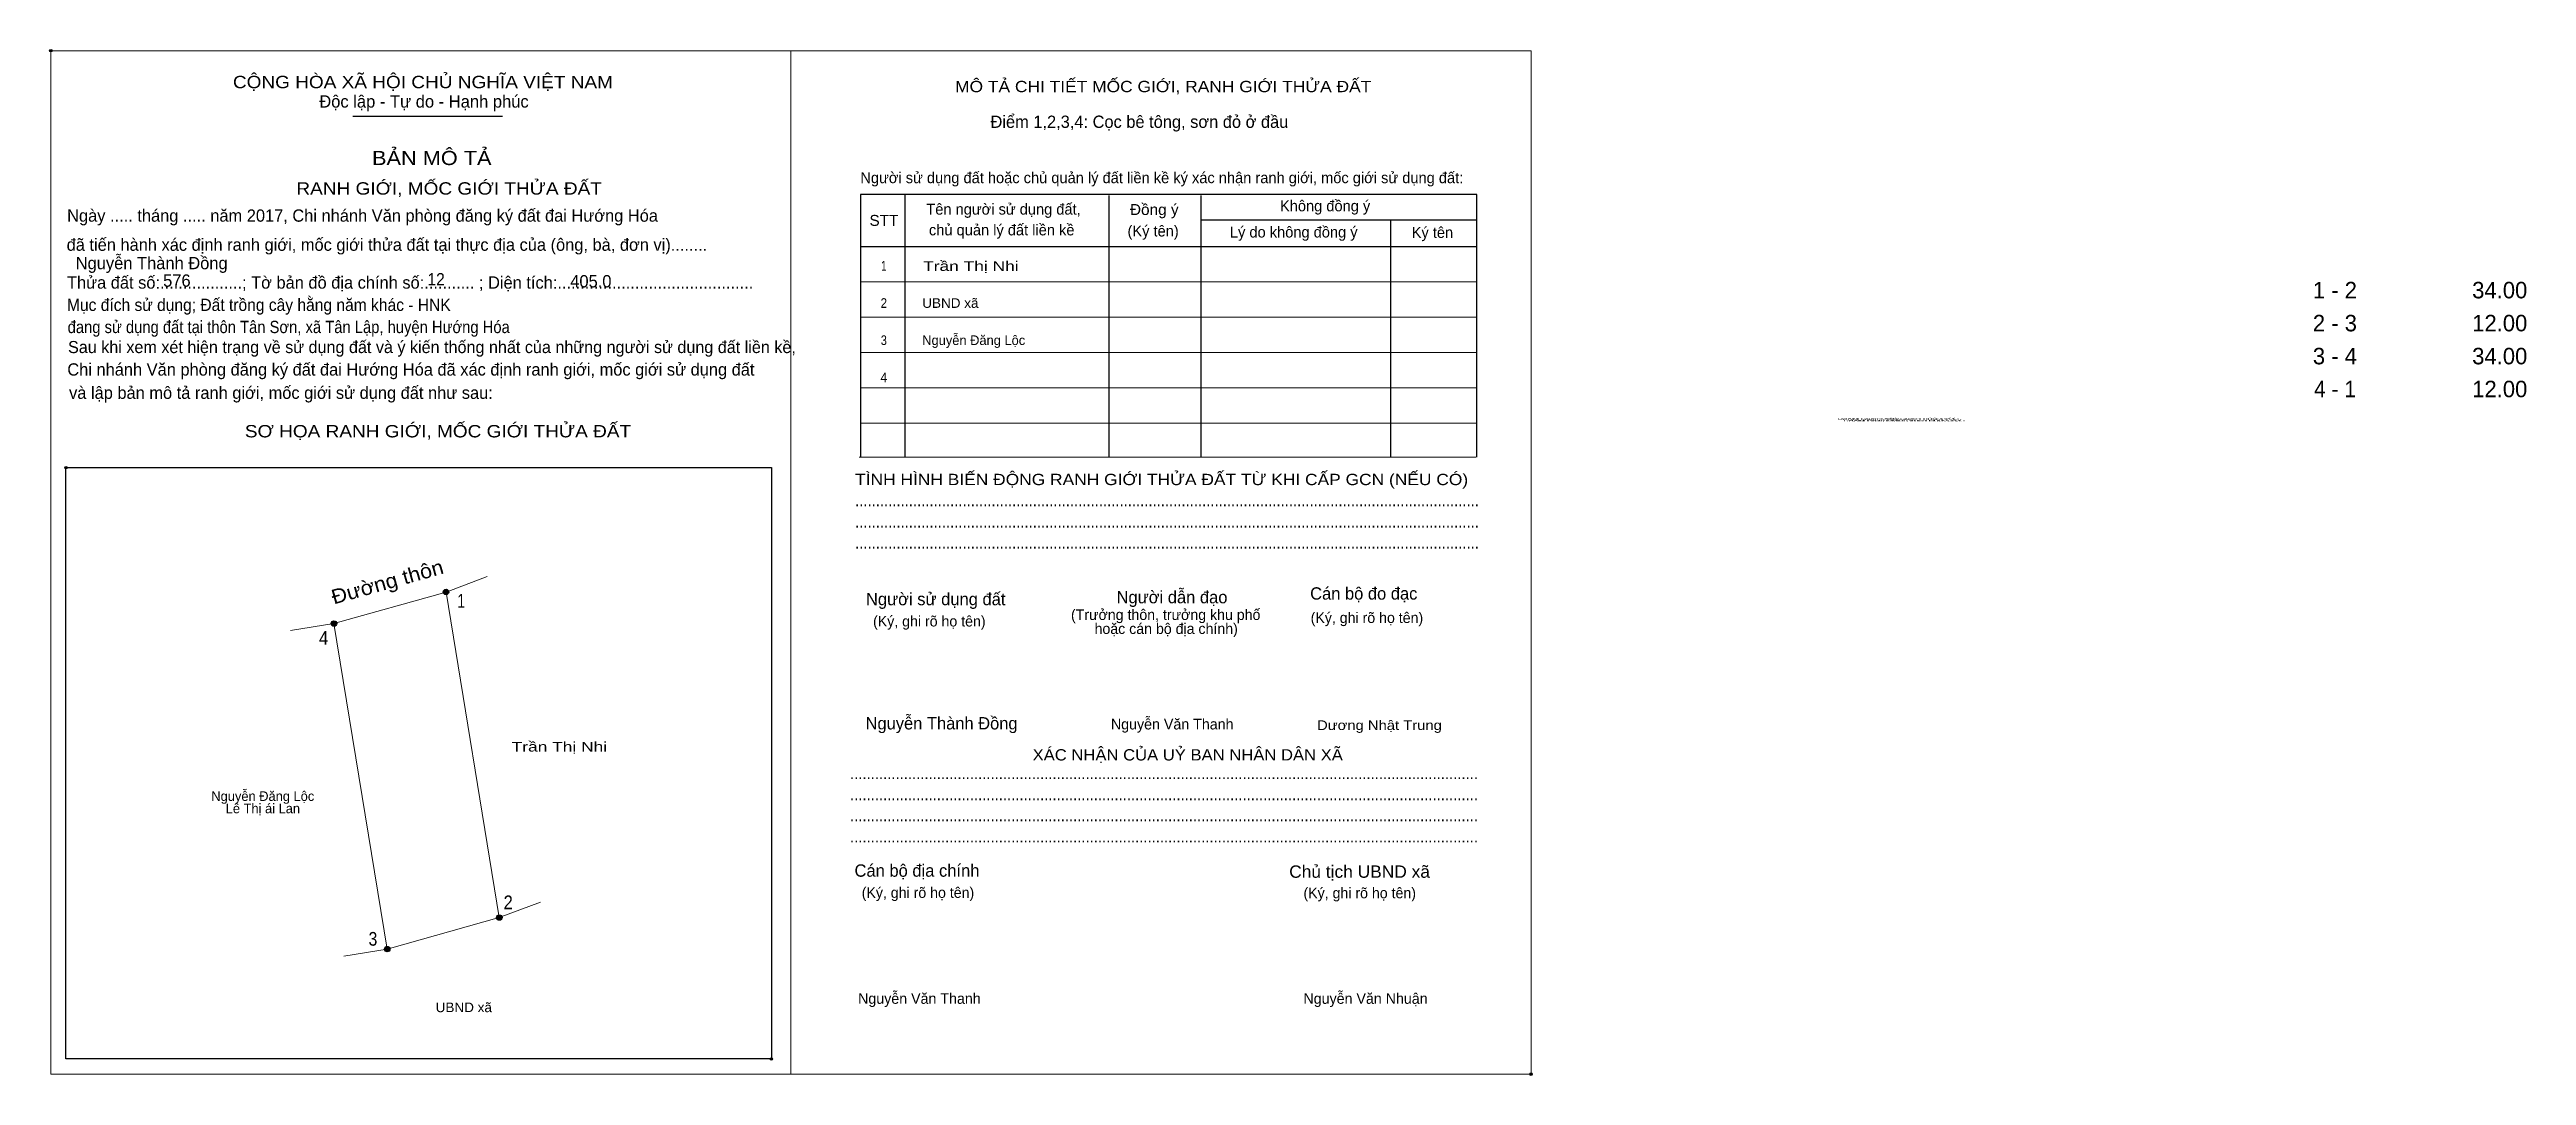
# Model space of a CAD drawing. Header units: metres. Extents: x 548095 to 548350, y 1837702 to 1837807.
import ezdxf
from ezdxf.enums import TextEntityAlignment as Align

# ---------------------------------------------------------------- set-up
doc = ezdxf.new("R2010")
doc.units = ezdxf.units.M
doc.header["$LTSCALE"] = 0.5
doc.header["$PDMODE"] = 32
doc.header["$PDSIZE"] = 0.25
doc.layers.add('1', color=7, linetype='Continuous')
doc.layers.add('52', color=7, linetype='Continuous')
doc.layers.add('10', color=7, linetype='Continuous', lineweight=25)

msp = doc.modelspace()

# ---------------------------------------------------------------- hatches: boundary and pattern name
at = {"layer": '10'}
for points in [[(548135.9531, 1837751.51, 1), (548135.3869, 1837751.51, 1)], [(548124.4031, 1837748.26, 1), (548123.8369, 1837748.26, 1)], [(548141.4431, 1837717.96, 1), (548140.8769, 1837717.96, 1)], [(548129.8931, 1837714.71, 1), (548129.3269, 1837714.71, 1)], [(548129.8931, 1837714.71, 1), (548129.3269, 1837714.71, 1)]]:
    msp.add_hatch(color=256, dxfattribs=at).paths.add_polyline_path(points)

# ---------------------------------------------------------------- linework, layer by layer
for p, q in [((548126.07, 1837800.54), (548141.5, 1837800.54)), ((548182.93, 1837792.5), (548182.93, 1837765.41)), ((548203.97, 1837792.39), (548203.97, 1837765.41)), ((548213.46, 1837792.39), (548213.46, 1837765.41)), ((548213.46, 1837789.88), (548241.9, 1837789.88)), ((548232.99, 1837789.88), (548232.99, 1837765.41)), ((548178.36, 1837787.11), (548241.9, 1837787.11))]:
    msp.add_line(p, q, dxfattribs=at)
at = {"layer": '10', "lineweight": 13}
for p, q in [((548178.36, 1837783.48), (548241.9, 1837783.48)), ((548178.36, 1837779.84), (548241.9, 1837779.84)), ((548178.36, 1837776.2), (548241.9, 1837776.2)), ((548178.36, 1837772.56), (548241.9, 1837772.56)), ((548178.36, 1837768.93), (548241.9, 1837768.93)), ((548178.25, 1837765.41), (548241.79, 1837765.41)), ((548135.67, 1837751.51), (548139.91, 1837753.11)), ((548124.12, 1837748.26), (548119.65, 1837747.54)), ((548141.16, 1837717.96), (548145.4, 1837719.56)), ((548129.61, 1837714.71), (548125.14, 1837713.99))]:
    msp.add_line(p, q, dxfattribs=at)
for points in [[(548094.95, 1837807.3), (548171.21, 1837807.3), (548171.21, 1837701.82), (548094.95, 1837701.82)], [(548171.21, 1837807.3), (548247.47, 1837807.3), (548247.47, 1837701.81), (548171.21, 1837701.81)], [(548171.21, 1837807.3), (548247.47, 1837807.3), (548247.47, 1837701.81), (548171.21, 1837701.81)], [(548129.61, 1837714.71), (548124.12, 1837748.26), (548135.67, 1837751.51), (548141.16, 1837717.96)]]:
    msp.add_lwpolyline(points, close=True, dxfattribs=at)
at = {"layer": '10'}
msp.add_lwpolyline([(548241.9, 1837765.41), (548241.9, 1837792.5), (548178.36, 1837792.5), (548178.36, 1837765.41)], dxfattribs=at)
msp.add_lwpolyline([(548096.51, 1837764.33), (548169.2, 1837764.33), (548169.2, 1837703.39), (548096.51, 1837703.39)], close=True, dxfattribs=at)
for centre in [(548135.67, 1837751.51), (548124.12, 1837748.26), (548141.16, 1837717.96), (548129.61, 1837714.71), (548129.61, 1837714.71)]:
    msp.add_circle(centre, 0.2831, dxfattribs=at)
for p in [(548094.94, 1837807.3), (548094.95, 1837807.3), (548096.5, 1837764.33), (548096.51, 1837764.33), (548169.2, 1837703.39), (548247.47, 1837701.82), (548247.47, 1837701.81)]:
    msp.add_point(p, dxfattribs=at)

# ---------------------------------------------------------------- texts
at = {"layer": '1', "width": 3.55}
for p in [(548279.06, 1837769.26), (548279.53, 1837769.26), (548279.69, 1837769.09), (548280.16, 1837769.09)]:
    msp.add_text('RANH GIỚI, MỐC GIỚI THỬA ĐẤT', height=0.1594, dxfattribs=at).set_placement(p)
at = {"layer": '10'}
for s, height, width, p in [('CỘNG HÒA XÃ HỘI CHỦ NGHĨA VIỆT NAM', 1.273, 1.15, (548113.71, 1837803.44)), ('RANH GIỚI, MỐC GIỚI THỬA ĐẤT', 1.274, 1.15, (548120.25, 1837792.47)), ('STT', 1.127, 1.05, (548179.3, 1837789.25)), ('Đồng ý', 1.127, 1.05, (548206.14, 1837790.37)), ('12', 1.269, 0.95, (548133.75, 1837783.11)), ('Mục đích sử dụng; Đất trồng cây hằng năm khác - HNK', 1.264, 0.95, (548096.61, 1837780.48)), ('đang sử dụng đất tại thôn Tân Sơn, xã Tân Lập, huyện Hướng Hóa', 1.264, 0.9, (548096.68, 1837778.2)), ('UBND xã', 0.9907, 1.05, (548184.74, 1837780.8)), ('SƠ HỌA RANH GIỚI, MỐC GIỚI THỬA ĐẤT', 1.274, 1.15, (548114.94, 1837767.45)), ('TÌNH HÌNH BIẾN ĐỘNG RANH GIỚI THỬA ĐẤT TỪ KHI CẤP GCN (NẾU CÓ)', 1.164, 1.15, (548177.82, 1837762.53)), ('.......................................................................................................................................................', 1.273, 0.9, (548177.82, 1837760.35)), ('.......................................................................................................................................................', 1.273, 0.9, (548177.82, 1837758.16)), ('.......................................................................................................................................................', 1.273, 0.9, (548177.82, 1837755.98)), ('Dương Nhật Trung', 0.9907, 1.15, (548225.42, 1837737.29)), ('........................................................................................................................................................', 1.273, 0.9, (548177.3, 1837732.23)), ('........................................................................................................................................................', 1.273, 0.9, (548177.3, 1837730.05)), ('........................................................................................................................................................', 1.273, 0.9, (548177.3, 1837727.88)), ('........................................................................................................................................................', 1.273, 0.9, (548177.3, 1837725.7)), ('Chủ tịch UBND xã', 1.273, 1.05, (548222.55, 1837722.06))]:
    msp.add_text(s, height=height, dxfattribs=dict(at, width=width)).set_placement(p)
for s, height, p in [('Độc lập - Tự do - Hạnh phúc', 1.273, (548122.61, 1837801.44)), ('Điểm 1,2,3,4: Cọc bê tông, sơn đỏ ở đầu', 1.264, (548191.77, 1837799.35)), ('Người sử dụng đất hoặc chủ quản lý đất liền kề ký xác nhận ranh giới, mốc giới sử dụng đất:', 1.127, (548178.36, 1837793.65)), ('Ngày ..... tháng ..... năm 2017, Chi nhánh Văn phòng đăng ký đất đai Hướng Hóa', 1.264, (548096.63, 1837789.68)), ('Tên người sử dụng đất,', 1.127, (548185.16, 1837790.41)), ('Không đồng ý', 1.127, (548221.6, 1837790.75)), (' đã tiến hành xác định ranh giới, mốc giới thửa đất tại thực địa của (ông, bà, đơn vị)........', 1.264, (548096.11, 1837786.68)), ('chủ quản lý đất liền kề', 1.127, (548185.43, 1837788.27)), ('(Ký tên)', 1.127, (548205.89, 1837788.16)), ('Lý do không đồng ý', 1.127, (548216.44, 1837788.05)), ('Ký tên', 1.127, (548235.17, 1837788.01)), ('Nguyễn Thành Đồng', 1.269, (548097.51, 1837784.78)), ('Thửa đất số:..................; Tờ bản đồ địa chính số:........... ; Diện tích:...........................................', 1.264, (548096.61, 1837782.78)), ('576', 1.269, (548106.52, 1837782.98)), ('405.0', 1.269, (548148.47, 1837782.91)), ('Sau khi xem xét hiện trạng về sử dụng đất và ý kiến thống nhất của những người sử dụng đất liền kề,', 1.244, (548096.72, 1837776.14)), ('Nguyễn Đăng Lộc', 0.9907, (548184.74, 1837776.97)), ('Chi nhánh Văn phòng đăng ký đất đai Hướng Hóa đã xác định ranh giới, mốc giới sử dụng đất', 1.264, (548096.65, 1837773.82)), (' và lập bản mô tả ranh giới, mốc giới sử dụng đất như sau:', 1.264, (548096.36, 1837771.42)), ('Người sử dụng đất', 1.273, (548178.94, 1837750.15)), ('Người dẫn đạo', 1.272, (548204.76, 1837750.35)), ('Cán bộ đo đạc', 1.27, (548224.71, 1837750.73)), ('(Ký, ghi rõ họ tên)', 1.091, (548179.67, 1837747.96)), ('(Ký, ghi rõ họ tên)', 1.091, (548224.76, 1837748.32)), ('Nguyễn Thành Đồng', 1.269, (548178.9, 1837737.35)), ('Nguyễn Văn Thanh', 1.096, (548204.18, 1837737.35)), ('Cán bộ địa chính', 1.273, (548177.76, 1837722.17)), ('(Ký, ghi rõ họ tên)', 1.091, (548178.5, 1837719.99)), ('(Ký, ghi rõ họ tên)', 1.091, (548224.02, 1837719.95)), ('Nguyễn Văn Thanh', 1.096, (548178.13, 1837709.07)), ('Nguyễn Văn Nhuận', 1.096, (548224.02, 1837709.07))]:
    msp.add_text(s, height=height, dxfattribs=at).set_placement(p)
for s, height, width, p in [('MÔ TẢ CHI TIẾT MỐC GIỚI, RANH GIỚI THỬA ĐẤT', 1.164, 1.15, (548209.565, 1837803.03)), ('BẢN MÔ TẢ', 1.455, 1.15, (548134.2, 1837795.52)), ('1', 0.9907, 0.75, (548180.78, 1837784.64)), ('Trần Thị Nhi', 0.9907, 1.35, (548189.75, 1837784.61)), ('2', 0.9907, 0.9, (548180.78, 1837780.8)), ('3', 0.9907, 0.85, (548180.78, 1837776.97)), ('4', 0.9907, 0.95, (548180.785, 1837773.14)), ('1', 1.415, 0.75, (548137.24, 1837749.9)), ('4', 1.415, 0.9, (548123.06, 1837746.08)), ('Trần Thị Nhi', 0.9907, 1.35, (548147.35, 1837735.07)), ('XÁC NHẬN CỦA UỶ BAN NHÂN DÂN XÃ', 1.164, 1.1, (548212.095, 1837734.15)), ('2', 1.415, 0.9, (548142.075, 1837718.82)), ('3', 1.415, 0.85, (548128.14, 1837715.06)), ('UBND xã', 0.9907, 1.05, (548137.5, 1837708.21))]:
    msp.add_text(s, height=height, dxfattribs=dict(at, width=width)).set_placement(p, align=Align.CENTER)
at = {"layer": '10', "width": 1.1}
msp.add_text('Đường thôn', height=1.5, rotation=15.716, dxfattribs=at).set_placement((548124.11, 1837750.23))
at = {"layer": '10'}
for s, height, p in [('(Trưởng thôn, trưởng khu phố', 1.091, (548209.825, 1837748.63)), ('hoặc cán bộ địa chính)', 1.091, (548209.875, 1837747.19)), ('Nguyễn Đăng Lộc', 0.9907, (548116.79, 1837729.98)), ('Lê Thị ái Lan', 0.9907, (548116.8, 1837728.71))]:
    msp.add_text(s, height=height, dxfattribs=at).set_placement(p, align=Align.CENTER)
at = {"layer": '52'}
for s, p in [('1 - 2', (548330.3, 1837781.78)), ('34.00', (548347.285, 1837781.78)), ('2 - 3', (548330.3, 1837778.38)), ('12.00', (548347.285, 1837778.38)), ('3 - 4', (548330.3, 1837774.98)), ('34.00', (548347.285, 1837774.98)), ('12.00', (548347.285, 1837771.59))]:
    msp.add_text(s, height=1.698, dxfattribs=at).set_placement(p, align=Align.CENTER)
at = {"layer": '52', "width": 0.95}
msp.add_text('4 - 1', height=1.698, dxfattribs=at).set_placement((548330.31, 1837771.59), align=Align.CENTER)

doc.saveas('drawing.dxf')
